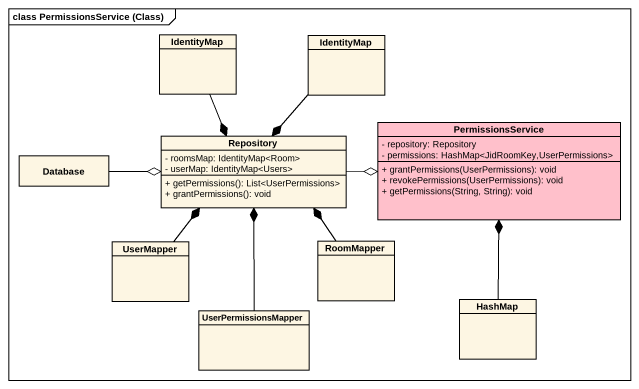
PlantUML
@startuml
mainframe class PermissionsService (Class)
hide circle
hide empty members
skinparam classAttributeIconSize 0
class IdentityMap
class "IdentityMap" as IdentityMap_2
class Repository {
  - roomsMap: IdentityMap<Room>
  - userMap: IdentityMap<Users>
  + getPermissions(): List<UserPermissions>
  + grantPermissions(): void
}
class PermissionsService #FFC0CB {
  - repository: Repository
  - permissions: HashMap<JidRoomKey,UserPermissions>
  + grantPermissions(UserPermissions): void
  + revokePermissions(UserPermissions): void
  + getPermissions(String, String): void
}
class "Database" as Database_
class UserMapper
class RoomMapper
class HashMap
class UserPermissionsMapper
IdentityMap --* Repository
IdentityMap_2 --* Repository
Repository -right-o PermissionsService
Database_ -right-o Repository
UserMapper -up-* Repository
RoomMapper -up-* Repository
HashMap -up-* PermissionsService
UserPermissionsMapper -up-* Repository
@enduml
